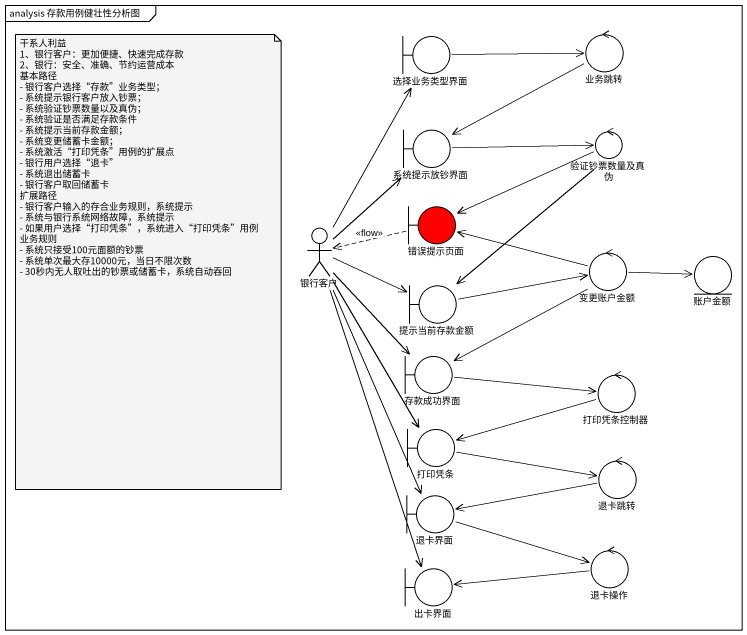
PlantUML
@startuml
mainframe analysis 存款用例健壮性分析图
boundary 选择业务类型界面
control 业务跳转
boundary 系统提示放钞界面
control 验证钞票数量及真伪
boundary 错误提示页面 #FF0000
actor 银行客户
control 变更账户金额
entity 账户金额
boundary 提示当前存款金额
boundary 存款成功界面
control 打印凭条控制器
boundary 打印凭条
control 退卡跳转
boundary 退卡界面
boundary 出卡界面
control 退卡操作
选择业务类型界面 -right-> 业务跳转
业务跳转 -left-> 系统提示放钞界面
系统提示放钞界面 -right-> 验证钞票数量及真伪
验证钞票数量及真伪 -left-> 错误提示页面
验证钞票数量及真伪 --> 提示当前存款金额
错误提示页面 .left.> 银行客户 : <<flow>>
银行客户 -up-> 选择业务类型界面
银行客户 -up-> 系统提示放钞界面
银行客户 -right-> 提示当前存款金额
银行客户 --> 存款成功界面
银行客户 --> 打印凭条
银行客户 --> 退卡界面
银行客户 --> 出卡界面
变更账户金额 -left-> 错误提示页面
变更账户金额 -right-> 账户金额
变更账户金额 -left-> 存款成功界面
提示当前存款金额 -right-> 变更账户金额
存款成功界面 -right-> 打印凭条控制器
打印凭条控制器 -left-> 打印凭条
打印凭条 -right-> 退卡跳转
退卡跳转 -left-> 退卡界面
退卡界面 -right-> 退卡操作
退卡操作 -left-> 出卡界面
note as N1
  干系人利益
  1、银行客户：更加便捷、快速完成存款
  2、银行：安全、准确、节约运营成本
  基本路径
  - 银行客户选择“存款”业务类型；
  - 系统提示银行客户放入钞票；
  - 系统验证钞票数量以及真伪；
  - 系统验证是否满足存款条件
  - 系统提示当前存款金额；
  - 系统变更储蓄卡金额；
  - 系统激活“打印凭条”用例的扩展点
  - 银行用户选择“退卡”
  - 系统退出储蓄卡
  - 银行客户取回储蓄卡
  扩展路径
  - 银行客户输入的存合业务规则，系统提示
  - 系统与银行系统网络故障，系统提示
  - 如果用户选择“打印凭条”，系统进入“打印凭条”用例
  业务规则
  - 系统只接受100元面额的钞票
  - 系统单次最大存10000元，当日不限次数
  - 30秒内无人取吐出的钞票或储蓄卡，系统自动吞回
end note
@enduml
